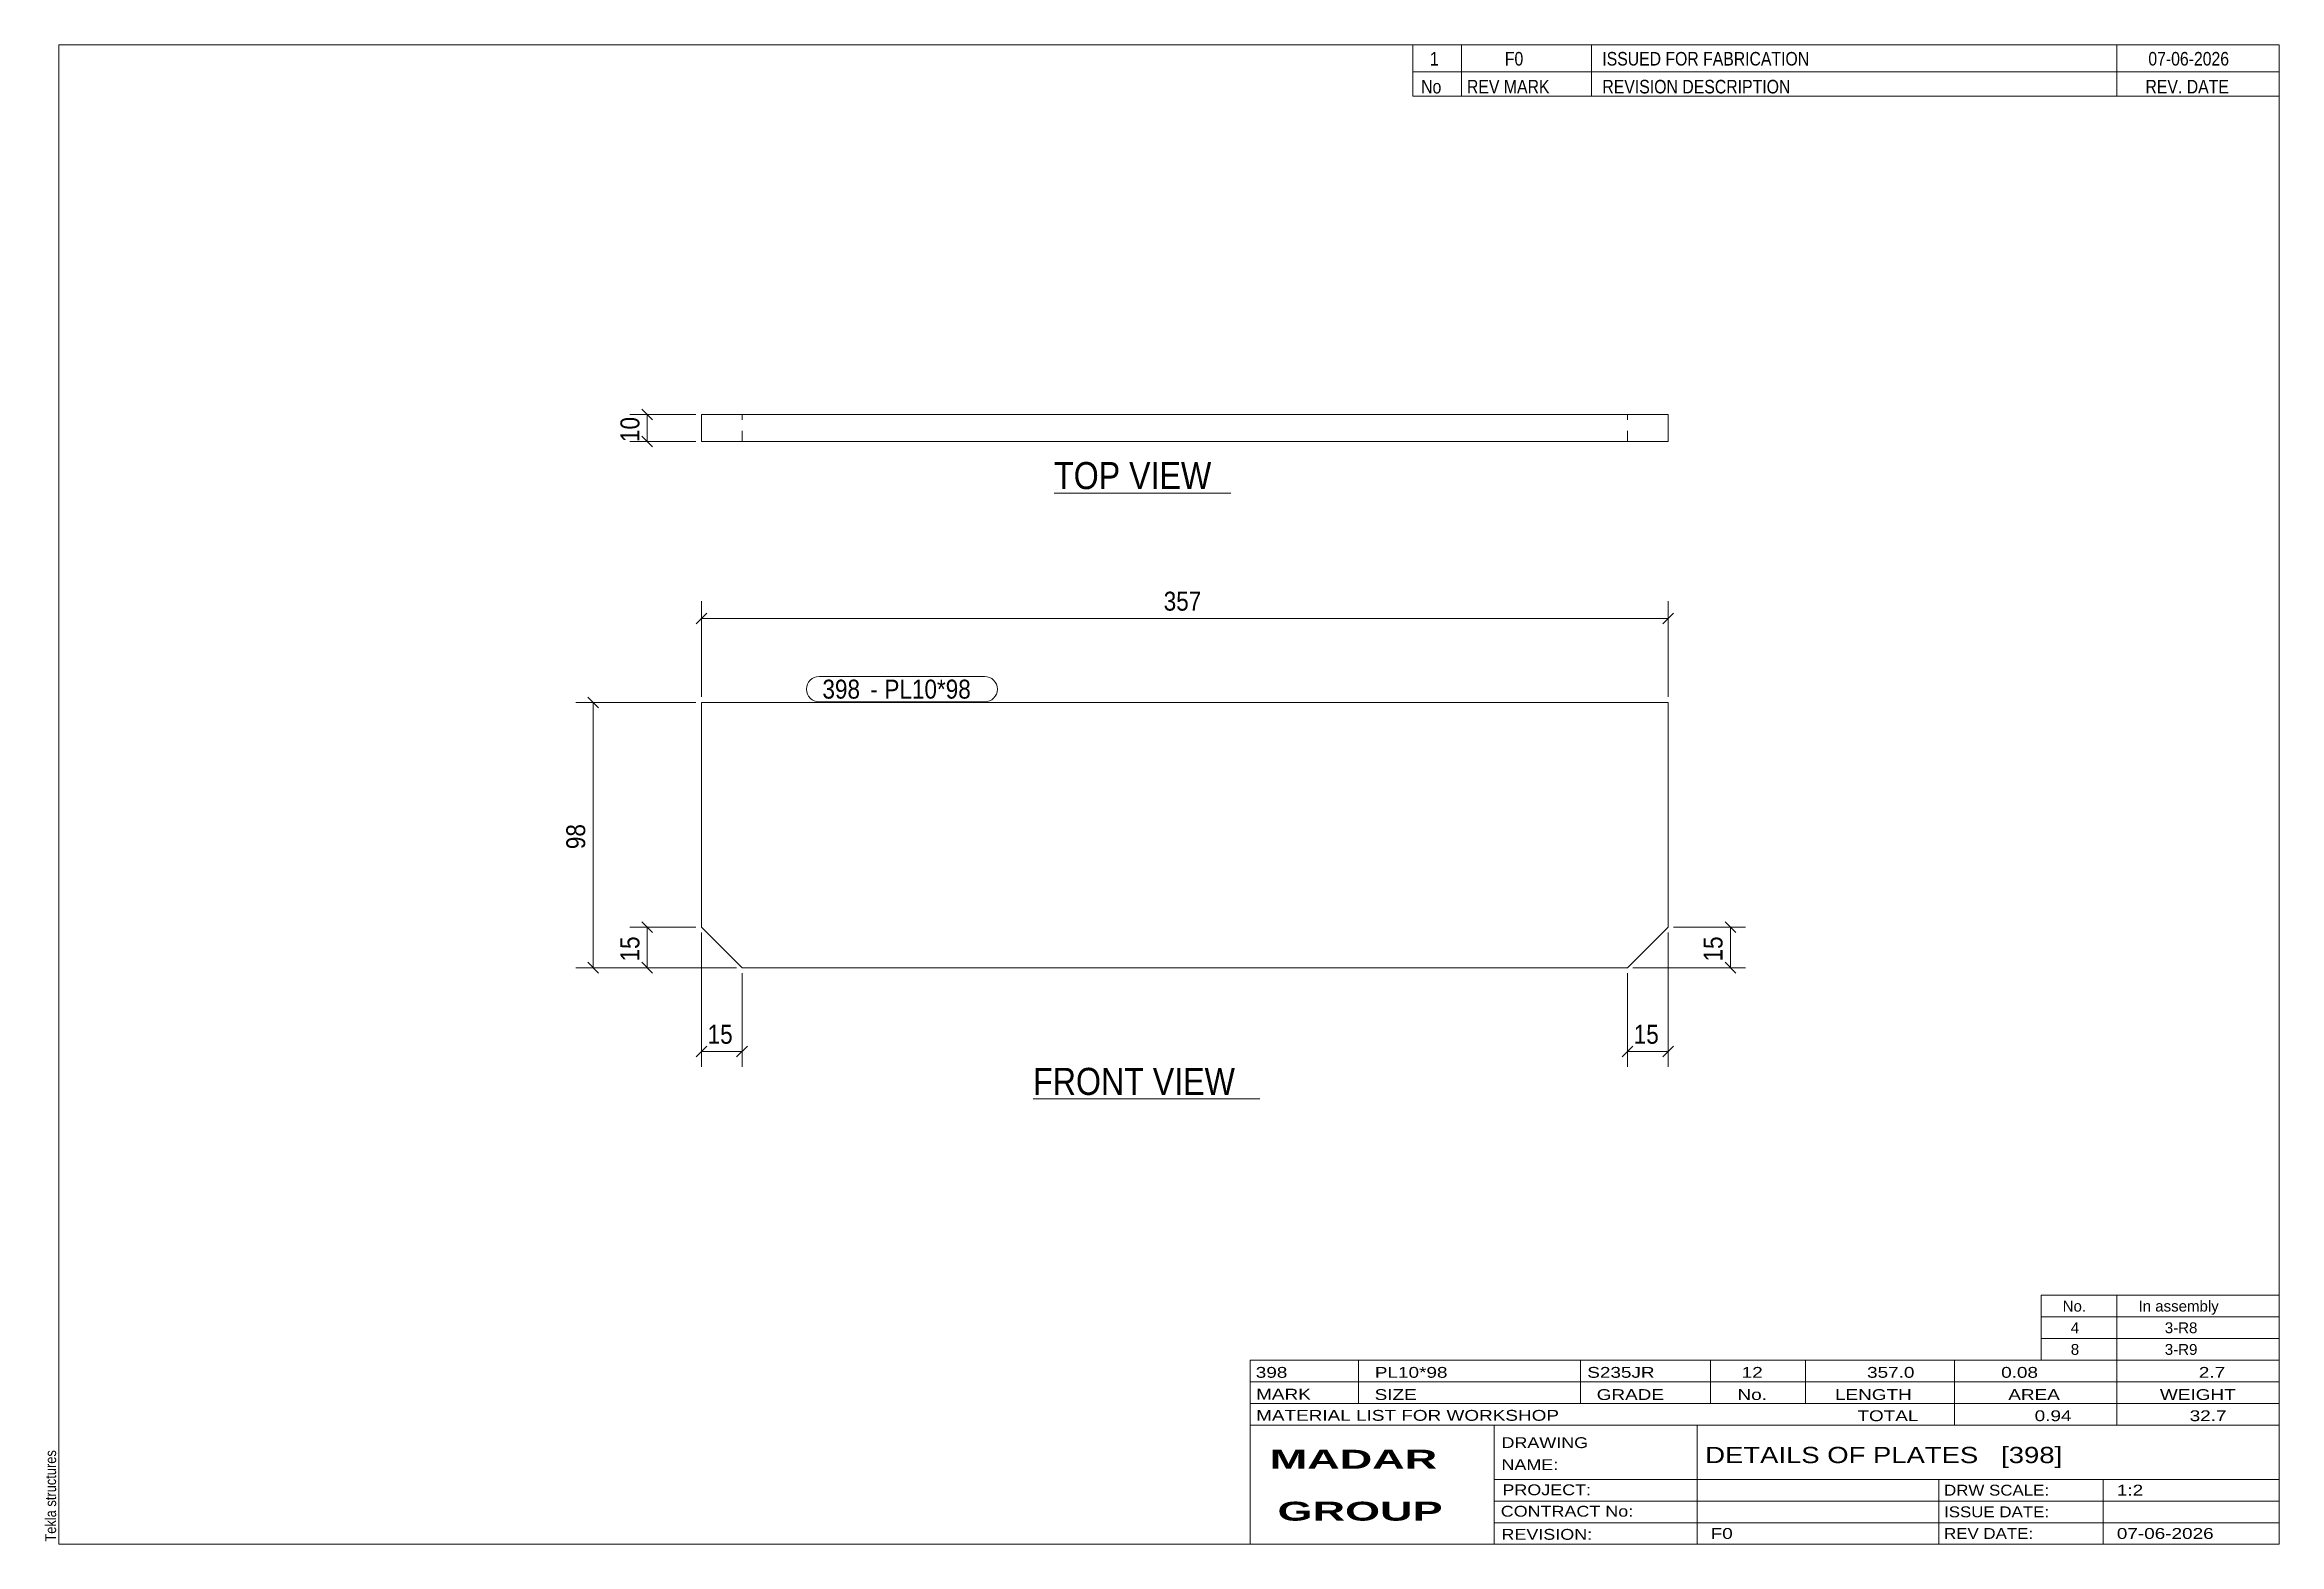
# Model space of a CAD drawing. Header units: millimetres. Extents: x 2 to 415, y 5 to 282.
import ezdxf

# ---------------------------------------------------------------- set-up
doc = ezdxf.new("R2010")
doc.units = ezdxf.units.MM
doc.linetypes.add('XKITLINE00', pattern=[0])
doc.linetypes.add('XKITLINE02', pattern=[4, 2, -2])
for name, color, linetype, lineweight in [('Dimensions', 7, 'Continuous', 0), ('DrawingSheet', 5, 'Continuous', 0), ('OtherObjectType', 7, 'Continuous', 0), ('Part', 2, 'Continuous', 0), ('PartMark', 7, 'Continuous', 0)]:
    doc.layers.add(name, color=color, linetype=linetype, lineweight=lineweight)
doc.styles.add('ARIAL', font='ARIAL.TTF')
doc.styles.add('ARIAL_BOLD', font='ARIALBD.TTF')
doc.styles.add('ARIAL_NARROW', font='ARIALN.TTF')

# ---------------------------------------------------------------- blocks, each defined once
blk = doc.blocks.new('*A1')
at = {"layer": 'Part', "color": 2, "linetype": 'XKITLINE00', "lineweight": 0}
for p, q in [((123.65, 160.51), (302.15, 160.51)), ((123.65, 160.51), (123.65, 119.01)), ((302.15, 160.51), (302.15, 119.01)), ((131.15, 111.51), (123.65, 119.01)), ((302.15, 119.01), (294.65, 111.51)), ((294.65, 111.51), (131.15, 111.51))]:
    blk.add_line(p, q, dxfattribs=at)
blk = doc.blocks.new('*A2')
at = {"layer": 'Part', "color": 2, "linetype": 'XKITLINE00', "lineweight": 0}
for p, q in [((302.15, 213.7), (123.65, 213.7)), ((123.65, 208.7), (123.65, 213.7)), ((302.15, 213.7), (302.15, 208.7)), ((302.15, 208.7), (123.65, 208.7))]:
    blk.add_line(p, q, dxfattribs=at)
at = {"layer": 'Part', "color": 7, "linetype": 'XKITLINE02', "lineweight": 0}
for p, q in [((131.15, 208.7), (131.15, 213.7)), ((294.65, 208.7), (294.65, 213.7))]:
    blk.add_line(p, q, dxfattribs=at)
blk = doc.blocks.new('*A3')
at = {"layer": 'DrawingSheet', "color": 5, "linetype": 'XKITLINE00', "lineweight": 0}
for p, q in [((415, 282), (5, 282)), ((5, 282), (5, 5)), ((415, 5), (415, 282)), ((5, 5), (415, 5))]:
    blk.add_line(p, q, dxfattribs=at)
at = {"layer": 'DrawingSheet', "color": 5, "style": 'ARIAL', "width": 0.85}
blk.add_text('Tekla structures', height=2, rotation=90, dxfattribs=at).set_placement((4.5, 5.5))
blk = doc.blocks.new('*A4')
at = {"layer": 'OtherObjectType', "color": 7, "linetype": 'XKITLINE00', "lineweight": 0}
for p, q in [((371, 51), (415, 51)), ((371, 47), (371, 51)), ((385, 47), (385, 51)), ((415, 47), (415, 51)), ((371, 47), (415, 47)), ((371, 43), (371, 47)), ((385, 43), (385, 47)), ((415, 43), (415, 47)), ((371, 43), (415, 43)), ((371, 39), (371, 43)), ((385, 39), (385, 43)), ((415, 39), (415, 43)), ((371, 39), (415, 39))]:
    blk.add_line(p, q, dxfattribs=at)
at = {"layer": 'OtherObjectType', "color": 7, "style": 'ARIAL_NARROW', "width": 1.211571}
for s, p in [('No.', (375, 48)), ('In assembly', (389, 48)), ('4', (376.5, 44)), ('3-R8', (393.86, 44)), ('8', (376.5, 40)), ('3-R9', (393.86, 40))]:
    blk.add_text(s, height=2, dxfattribs=at).set_placement(p)
blk = doc.blocks.new('*A5')
at = {"layer": 'OtherObjectType', "color": 7, "linetype": 'XKITLINE00', "lineweight": 0}
for p, q in [((255, 282), (415, 282)), ((415, 282), (255, 282)), ((255, 282), (255, 277)), ((264, 282), (264, 277)), ((288, 282), (288, 277)), ((385, 282), (385, 277)), ((415, 282), (415, 277)), ((255, 277), (415, 277)), ((255, 277), (255, 272.5)), ((255, 277), (415, 277)), ((264, 277), (264, 272.5)), ((288, 277), (288, 272.5)), ((385, 277), (385, 272.5)), ((415, 277), (415, 272.5)), ((415, 272.5), (255, 272.5))]:
    blk.add_line(p, q, dxfattribs=at)
at = {"layer": 'OtherObjectType', "color": 7, "style": 'ARIAL_NARROW'}
for s, width, p in [('1', 1.017001, (258.16, 278.15)), ('F0', 1.017001, (272, 278.15)), ('ISSUED FOR FABRICATION', 1.017001, (290, 278.15)), ('07-06-2026', 1.017001, (390.82, 278.15)), ('No', 1.02, (256.54, 273)), ('REV MARK', 1.02, (265, 273)), ('REVISION DESCRIPTION', 1.02, (290, 273)), ('REV. DATE', 1.02, (390.28, 273))]:
    blk.add_text(s, height=2.5, dxfattribs=dict(at, width=width)).set_placement(p)
blk = doc.blocks.new('*A6')
at = {"layer": 'OtherObjectType', "color": 7, "linetype": 'XKITLINE00', "lineweight": 0}
for p, q in [((225, 39), (415, 39)), ((225, 39), (225, 35)), ((225, 39), (415, 39)), ((245, 35), (245, 39)), ((286, 35), (286, 39)), ((310, 35), (310, 39)), ((327.5, 35), (327.5, 39)), ((355, 35), (355, 39)), ((385, 35), (385, 39)), ((415, 35), (415, 39)), ((225, 35), (415, 35)), ((225, 35), (225, 5)), ((225, 35), (415, 35)), ((245, 31), (245, 35)), ((286, 31), (286, 35)), ((310, 31), (310, 35)), ((327.5, 31), (327.5, 35)), ((355, 31), (355, 35)), ((385, 31), (385, 35)), ((415, 31), (415, 35)), ((225, 31), (415, 31)), ((355, 27), (355, 31)), ((385, 27), (385, 31)), ((415, 27), (415, 31)), ((225, 27), (415, 27)), ((270, 21), (270, 27)), ((307.5, 17), (307.5, 27)), ((415, 21), (415, 27)), ((270, 21), (270, 5)), ((415, 17), (415, 21)), ((270, 17), (415, 17)), ((307.5, 5), (307.5, 17)), ((352.16, 13), (352.16, 17)), ((382.5, 5), (382.5, 17)), ((415, 13), (415, 17)), ((270, 13), (415, 13)), ((352.16, 5), (352.16, 13)), ((415, 9), (415, 13)), ((270, 9), (415, 9)), ((415, 5), (415, 9)), ((225, 5), (415, 5)), ((262.5, 5), (415, 5))]:
    blk.add_line(p, q, dxfattribs=at)
at = {"layer": 'OtherObjectType', "color": 7, "style": 'ARIAL_NARROW'}
for s, height, width, p in [('398', 2, 1.525501, (226.01, 35.76)), ('PL10*98', 2, 1.525501, (248, 35.76)), ('S235JR', 2, 1.525501, (287.22, 35.76)), ('12', 2, 1.525501, (315.73, 35.76)), ('357.0', 2, 1.525501, (338.88, 35.76)), ('0.08', 2, 1.525501, (363.64, 35.76)), ('2.7', 2, 1.525501, (400.14, 35.76)), ('MARK', 2, 1.525501, (226.08, 31.73)), ('SIZE', 2, 1.525501, (247.96, 31.66)), ('GRADE', 2, 1.525501, (288.96, 31.66)), ('No.', 2, 1.525501, (314.96, 31.66)), ('LENGTH', 2, 1.525501, (332.96, 31.66)), ('AREA', 2, 1.525501, (364.96, 31.66)), ('WEIGHT', 2, 1.525501, (392.96, 31.66)), ('MATERIAL LIST FOR WORKSHOP', 2, 1.525501, (226.08, 27.82)), ('TOTAL', 2, 1.525501, (337.1, 27.75)), ('0.94', 2, 1.525501, (369.83, 27.75)), ('32.7', 2, 1.525501, (398.45, 27.75)), ('DRAWING', 2, 1.445, (271.38, 22.78)), ('NAME:', 2, 1.445, (271.38, 18.72)), ('DETAILS OF PLATES   [398]', 3, 1.474651, (309, 20)), ('PROJECT:', 2, 1.445, (271.55, 14.07)), ('DRW SCALE:', 2, 1.36, (353.1, 14)), ('1:2', 2, 1.525501, (385, 14)), ('CONTRACT No:', 2, 1.445, (271.25, 10.11)), ('ISSUE DATE:', 2, 1.36, (353.1, 10)), ('REVISION:', 2, 1.445, (271.38, 5.84)), ('F0', 2, 1.525501, (310, 6)), ('REV DATE:', 2, 1.36, (353.1, 6)), ('07-06-2026', 2, 1.525501, (385, 6))]:
    blk.add_text(s, height=height, dxfattribs=dict(at, width=width)).set_placement(p)
at = {"layer": 'OtherObjectType', "color": 1, "style": 'ARIAL_BOLD', "width": 1.7}
for s, p in [('MADAR ', (228.58, 18.97)), ('GROUP', (230.03, 9.37))]:
    blk.add_text(s, height=3.5, dxfattribs=at).set_placement(p)
blk = doc.blocks.new('*A7')
at = {"layer": 'Dimensions', "color": 7, "linetype": 'XKITLINE00', "lineweight": 0}
for p, q in [((123.65, 161.51), (123.65, 179.21)), ((302.15, 161.51), (302.15, 179.21)), ((124.64, 177), (122.66, 175.02)), ((123.65, 176.01), (302.15, 176.01)), ((303.14, 177), (301.16, 175.02))]:
    blk.add_line(p, q, dxfattribs=at)
at = {"layer": 'Dimensions', "color": 3}
for p in [(123.65, 176.01), (302.15, 176.01)]:
    blk.add_point(p, dxfattribs=at)
at = {"layer": 'Dimensions', "color": 3, "style": 'ARIAL', "width": 0.85}
blk.add_text('357', height=3.5, dxfattribs=at).set_placement((209.01, 177.46))
blk = doc.blocks.new('*A8')
at = {"layer": 'Dimensions', "color": 7, "linetype": 'XKITLINE00', "lineweight": 0}
for p, q in [((123.65, 118.01), (123.65, 93.21)), ((131.15, 110.51), (131.15, 93.21)), ((124.64, 97), (122.66, 95.02)), ((123.65, 96.01), (131.15, 96.01)), ((132.14, 97), (130.16, 95.02))]:
    blk.add_line(p, q, dxfattribs=at)
at = {"layer": 'Dimensions', "color": 3}
for p in [(123.65, 96.01), (131.15, 96.01)]:
    blk.add_point(p, dxfattribs=at)
at = {"layer": 'Dimensions', "color": 3, "style": 'ARIAL', "width": 0.85}
blk.add_text('15', height=3.5, dxfattribs=at).set_placement((124.8, 97.46))
blk = doc.blocks.new('*A9')
at = {"layer": 'Dimensions', "color": 7, "linetype": 'XKITLINE00', "lineweight": 0}
for p, q in [((302.15, 118.01), (302.15, 93.21)), ((294.65, 110.51), (294.65, 93.21)), ((295.64, 97), (293.66, 95.02)), ((294.65, 96.01), (302.15, 96.01)), ((303.14, 97), (301.16, 95.02))]:
    blk.add_line(p, q, dxfattribs=at)
at = {"layer": 'Dimensions', "color": 3}
for p in [(294.65, 96.01), (302.15, 96.01)]:
    blk.add_point(p, dxfattribs=at)
at = {"layer": 'Dimensions', "color": 3, "style": 'ARIAL', "width": 0.85}
blk.add_text('15', height=3.5, dxfattribs=at).set_placement((295.8, 97.46))
blk = doc.blocks.new('*A10')
at = {"layer": 'Dimensions', "color": 7, "linetype": 'XKITLINE00', "lineweight": 0}
for p, q in [((102.66, 161.5), (104.64, 159.52)), ((122.65, 160.51), (100.45, 160.51)), ((103.65, 111.51), (103.65, 160.51)), ((130.15, 111.51), (100.45, 111.51)), ((102.66, 112.5), (104.64, 110.52))]:
    blk.add_line(p, q, dxfattribs=at)
at = {"layer": 'Dimensions', "color": 3}
for p in [(103.65, 160.51), (103.65, 111.51)]:
    blk.add_point(p, dxfattribs=at)
at = {"layer": 'Dimensions', "color": 3, "style": 'ARIAL', "width": 0.85}
blk.add_text('98', height=3.5, rotation=90.0002, dxfattribs=at).set_placement((102.2, 133.41))
blk = doc.blocks.new('*A11')
at = {"layer": 'Dimensions', "color": 7, "linetype": 'XKITLINE00', "lineweight": 0}
for p, q in [((312.66, 120), (314.64, 118.02)), ((303.15, 119.01), (316.45, 119.01)), ((313.65, 111.51), (313.65, 119.01)), ((295.65, 111.51), (316.45, 111.51)), ((312.66, 112.5), (314.64, 110.52))]:
    blk.add_line(p, q, dxfattribs=at)
at = {"layer": 'Dimensions', "color": 3}
for p in [(313.65, 119.01), (313.65, 111.51)]:
    blk.add_point(p, dxfattribs=at)
at = {"layer": 'Dimensions', "color": 3, "style": 'ARIAL', "width": 0.85}
blk.add_text('15', height=3.5, rotation=90.0002, dxfattribs=at).set_placement((312.2, 112.66))
blk = doc.blocks.new('*A12')
at = {"layer": 'Dimensions', "color": 7, "linetype": 'XKITLINE00', "lineweight": 0}
for p, q in [((112.66, 120), (114.64, 118.02)), ((122.65, 119.01), (110.45, 119.01)), ((113.65, 111.51), (113.65, 119.01)), ((130.15, 111.51), (110.45, 111.51)), ((112.66, 112.5), (114.64, 110.52))]:
    blk.add_line(p, q, dxfattribs=at)
at = {"layer": 'Dimensions', "color": 3}
for p in [(113.65, 119.01), (113.65, 111.51)]:
    blk.add_point(p, dxfattribs=at)
at = {"layer": 'Dimensions', "color": 3, "style": 'ARIAL', "width": 0.85}
blk.add_text('15', height=3.5, rotation=90.0002, dxfattribs=at).set_placement((112.2, 112.66))
blk = doc.blocks.new('*A13')
at = {"layer": 'PartMark', "color": 7, "linetype": 'XKITLINE00', "lineweight": 0}
for p, q in [((145.4, 165.31), (175.95, 165.31)), ((145.4, 160.61), (175.95, 160.61))]:
    blk.add_line(p, q, dxfattribs=at)
for centre, start, end in [((145.4, 162.96), 90, 270), ((175.95, 162.96), 270, 90)]:
    blk.add_arc(centre, 2.35, start, end, dxfattribs=at)
at = {"layer": 'PartMark', "color": 1, "style": 'ARIAL', "width": 0.85}
blk.add_text('398', height=3.5, dxfattribs=at).set_placement((146, 161.21))
at = {"layer": 'PartMark', "color": 3, "style": 'ARIAL', "width": 0.85}
for s, p in [('-', (154.84, 161.21)), ('PL10*98', (157.44, 161.21))]:
    blk.add_text(s, height=3.5, dxfattribs=at).set_placement(p)
blk = doc.blocks.new('*A14')
at = {"layer": 'OtherObjectType', "color": 7, "linetype": 'XKITLINE00', "lineweight": 0}
blk.add_line((184.9, 87.26), (226.75, 87.26), dxfattribs=at)
at = {"layer": 'OtherObjectType', "color": 3, "style": 'ARIAL', "width": 0.85}
blk.add_text('FRONT VIEW', height=5, dxfattribs=at).set_placement((184.9, 88.01))
blk = doc.blocks.new('*A15')
at = {"layer": 'Dimensions', "color": 7, "linetype": 'XKITLINE00', "lineweight": 0}
for p, q in [((112.66, 214.69), (114.64, 212.71)), ((122.65, 213.7), (110.45, 213.7)), ((113.65, 208.7), (113.65, 213.7)), ((122.65, 208.7), (110.45, 208.7)), ((112.66, 209.69), (114.64, 207.71))]:
    blk.add_line(p, q, dxfattribs=at)
at = {"layer": 'Dimensions', "color": 3}
for p in [(113.65, 213.7), (113.65, 208.7)]:
    blk.add_point(p, dxfattribs=at)
at = {"layer": 'Dimensions', "color": 3, "style": 'ARIAL', "width": 0.85}
blk.add_text('10', height=3.5, rotation=90.0002, dxfattribs=at).set_placement((112.2, 208.61))
blk = doc.blocks.new('*A16')
at = {"layer": 'OtherObjectType', "color": 7, "linetype": 'XKITLINE00', "lineweight": 0}
blk.add_line((188.77, 199.16), (221.38, 199.16), dxfattribs=at)
at = {"layer": 'OtherObjectType', "color": 3, "style": 'ARIAL', "width": 0.85}
blk.add_text('TOP VIEW', height=5, dxfattribs=at).set_placement((188.77, 199.91))

msp = doc.modelspace()

# ---------------------------------------------------------------- block references
at = {"lineweight": 0}
for name in ['*A3', '*A5', '*A15', '*A2', '*A16', '*A7', '*A13', '*A10', '*A1', '*A12', '*A11', '*A8', '*A9', '*A14', '*A4', '*A6']:
    msp.add_blockref(name, (0, 0), dxfattribs=at)

doc.saveas('drawing.dxf')
